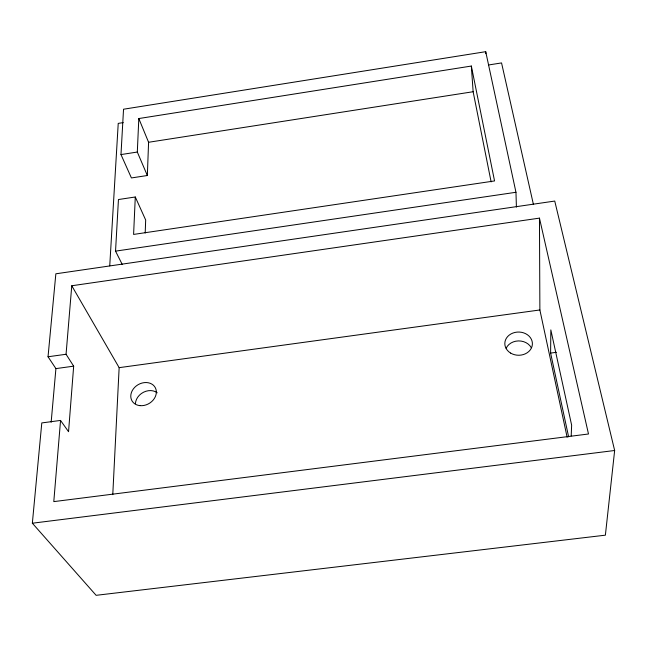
<?xml version="1.0" encoding="UTF-8"?>
<svg xmlns="http://www.w3.org/2000/svg" width="647" height="647" viewBox="0 0 647 647"><rect width="100%" height="100%" fill="white"/><g stroke="black" fill="none" stroke-linecap="round" stroke-linejoin="round"><path stroke-width="0.97" d="M568.624 436.838L550.613 353.084L550.832 329.897L571.641 425.192L571.196 435.941M145.195 233.033L145.68 220.02L135.288 196.987L118.45 199.535L115.538 251.133L122.291 264.55M516.411 207.097L515.966 192.28L485.719 51.679L123.537 109.222L120.981 154.576L131.414 177.941L147.346 175.507L148.584 142.275L138.814 118.547L471.339 66.051L494.551 180.942L133.597 234.424L135.288 196.987M147.346 175.507L137.31 152.045L138.814 118.547M112.772 494.656L119.145 367.658L71.768 285.756L539.461 218.128L588.495 433.991L53.79 501.619L60.551 420.429L41.796 422.928L32.35 523.213L96.12 595.321L605.382 535.174L614.65 450.498L554.746 201.063L55.852 273.802L48.032 356.764L55.917 368.612L51.153 422.232M109.739 265.852L118.231 123.391L123.221 122.606M71.768 285.756L66.059 354.265L73.669 366.162L68.55 431.711L60.551 420.429M488.574 64.975L501.554 62.929L533.419 204.46M148.584 142.275L473.135 91.728L471.339 66.051M120.981 154.576L137.31 152.045M115.538 251.133L515.966 192.28M48.032 356.764L66.059 354.265M55.917 368.612L73.669 366.162M119.145 367.658L539.881 309.97L539.461 218.128M550.613 353.084L556.436 352.308M32.35 523.213L614.65 450.498M539.881 309.97L567.144 437.267M473.135 91.728L491.122 181.896M485.719 51.679L485.832 53.669M506.164 348.248A13.636 11.525 1.3 0 1 518.433 340.92A13.636 11.525 1.3 0 1 531.268 347.682M135.425 403.696A13.239 10.821 -30.8 0 1 143.569 392.211A13.239 10.821 -30.8 0 1 157.213 392.802M139.954 405.637A13.385 10.886 -30.5 0 0 155.992 389.421A13.385 10.886 -30.5 0 0 134.738 387.302A13.385 10.886 -30.5 0 0 139.954 405.637M510.653 353.092A13.789 11.606 0.9 0 0 532.344 344.77A13.789 11.606 0.9 0 0 512.828 333.084A13.789 11.606 0.9 0 0 510.653 353.092"/></g></svg>
